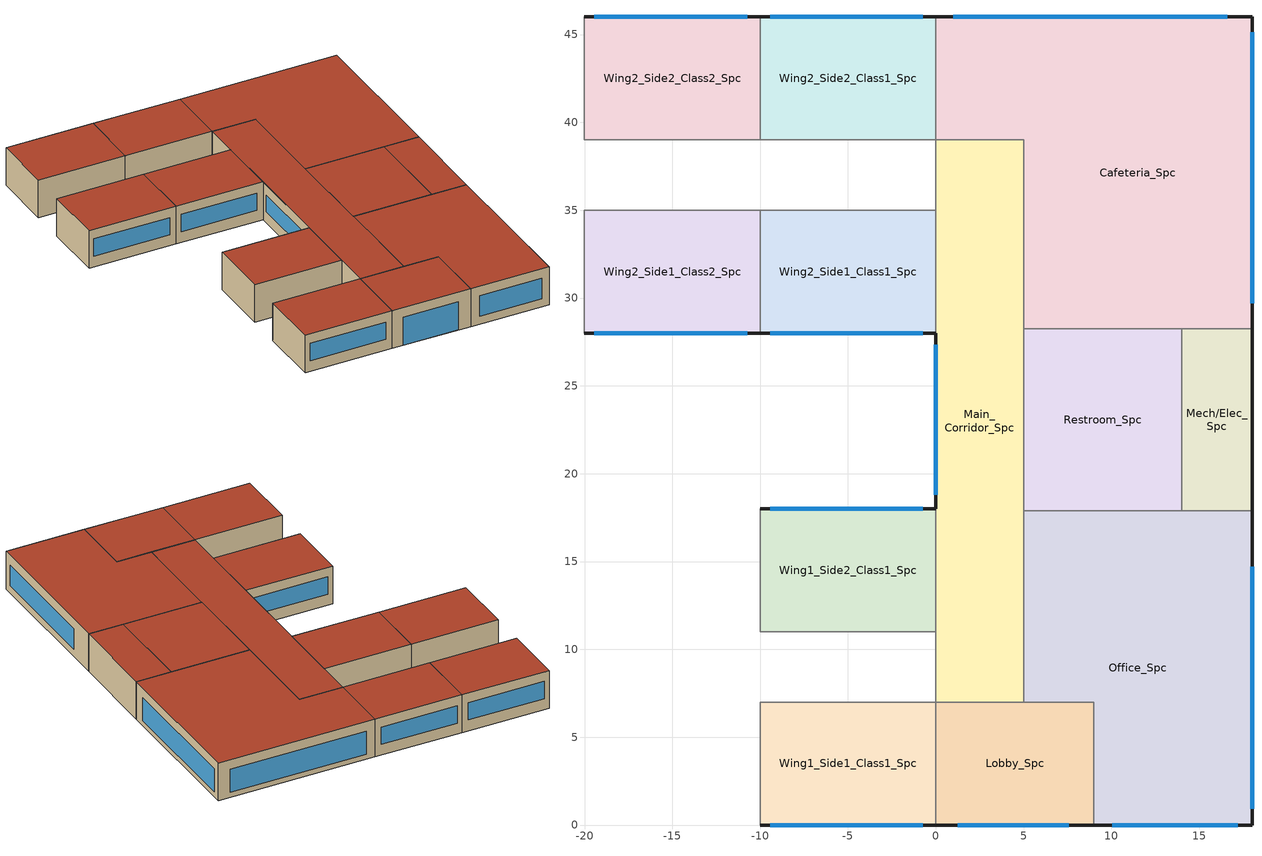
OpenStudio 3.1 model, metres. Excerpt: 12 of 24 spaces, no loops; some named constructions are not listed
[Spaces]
Cafeteria_Spc
 floor ground (OS:Surface 164 SlabOnOrBelowGradeF073): 18,46 18,28.26 5,28.26 5,39 0,39 0,46 z0
 wall outside (MetalFrameWallU055): 18,28.26 18,46 0,46 z0:4.5
 wall to Restroom_Spc (MetalFrameWallInterior): 5,28.26 14,28.26 z0:4.5
 wall to Main_Corridor_Spc (MetalFrameWallInterior): 0,39 5,39 5,28.26 z0:4.5
 wall to Wing2_Side2_Class1_Spc (MetalFrameWallInterior): 0,46 0,44 0,39 z0:4.5
 wall to Mech/Elec_Spc (MetalFrameWallInterior): 14,28.26 18,28.26 z0:4.5
 window (Base_AllCZ_FixedWindowU34): 16.6,46 0.99,46 / 18,29.69 18,45.12 z0.62:3.36
 roof outside (FlatNonresWoodFramingAndOtherRoofU034): 18,28.26 18,46 0,46 0,39 5,39 5,28.26 z4.5
Restroom_Spc
 floor ground (OS:Surface 30 SlabOnOrBelowGradeF073): 14,28.26 14,17.89 5,17.89 5,28.26 z0
 wall to Main_Corridor_Spc: 5,28.26 5,17.89 z0:4.5
 wall to Mech/Elec_Spc: 14,17.89 14,28.26 z0:4.5
 wall to Office_Spc: 5,17.89 14,17.89 z0:4.5
 roof outside (FlatNonresWoodFramingAndOtherRoofU034): 14,17.89 14,28.26 5,28.26 5,17.89 z4.5
Main_Corridor_Spc
 floor ground (OS:Surface 17 SlabOnOrBelowGradeF073): 5,39 5,7 0,7 0,39 z0
 wall outside (MetalFrameWallU055): 0,28 0,18 z0:4.5
 wall to Lobby_Spc: 0,7 5,7 z0:4.5
 wall to Wing2_Corridor_Spc (MetalFrameWallInterior): 0,39 0,35 z0:4.5
 wall to Office_Spc (MetalFrameWallInterior): 5,7 5,17.89 z0:4.5
 wall to Wing1_Corridor_Spc (MetalFrameWallInterior): 0,11 0,7 z0:4.5
 wall to Wing1_Side2_Class1_Spc (MetalFrameWallInterior): 0,18 0,11 z0:4.5
 wall to Wing2_Side1_Class1_Spc (MetalFrameWallInterior): 0,35 0,34 0,28 z0:4.5
 window (Base_AllCZ_FixedWindowU34): 0,27.33 0,18.81 z1.32:3.29
 roof outside (FlatNonresWoodFramingAndOtherRoofU034): 5,7 5,39 0,39 0,7 z4.5
Wing2_Side2_Class1_Spc
 floor ground (OS:Surface 139 SlabOnOrBelowGradeF073): 0,46 0,39 -10,39 -10,46 z0
 wall outside (MetalFrameWallU055): 0,46 -10,46 z0:4.5
 wall to Wing2_Corridor_Spc: -10,39 0,39 z0:4.5
 wall to Wing2_Side2_Class2_Spc (MetalFrameWallInterior): -10,46 -10,39 z0:4.5
 window (Base_AllCZ_FixedWindowU34): -0.73,46 -9.43,46 z1.3:3.36
 roof outside (FlatNonresWoodFramingAndOtherRoofU034): 0,39 0,46 -10,46 -10,39 z4.5
Mech/Elec_Spc
 floor ground (OS:Surface 36 SlabOnOrBelowGradeF073): 18,28.26 18,17.89 14,17.89 14,28.26 z0
 wall outside (MetalFrameWallU055): 18,17.89 18,28.26 z0:4.5
 wall to Office_Spc (MetalFrameWallInterior): 14,17.89 18,17.89 z0:4.5
 roof outside (FlatNonresWoodFramingAndOtherRoofU034): 18,17.89 18,28.26 14,28.26 14,17.89 z4.5
Lobby_Spc
 floor ground (OS:Surface 1 SlabOnOrBelowGradeF073): 9,7 9,0 0,0 0,7 z0
 wall outside (MetalFrameWallU055): 0,0 9,0 z0:4.5
 wall to Office_Spc (MetalFrameWallInterior): 9,0 9,7 5,7 z0:4.5
 wall to Wing1_Side1_Class1_Spc (MetalFrameWallInterior): 0,7 0,0 z0:4.5
 window (Base_AllCZ_FixedWindowU34): 1.26,0 7.58,0 z0:3.35
 roof outside (FlatNonresWoodFramingAndOtherRoofU034): 9,0 9,7 0,7 0,0 z4.5
Office_Spc
 floor ground (OS:Surface 8 SlabOnOrBelowGradeF073): 18,17.89 18,0 9,0 9,7 5,7 5,17.89 z0
 wall outside (MetalFrameWallU055): 9,0 18,0 18,17.89 z0:4.5
 window (Base_AllCZ_FixedWindowU34): 18,0.94 18,14.72 z0.91:3.36; 17.19,0,3.36 10.04,0,3.35 10.04,0,0.91 17.19,0,0.91
 roof outside (FlatNonresWoodFramingAndOtherRoofU034): 18,0 18,17.89 5,17.89 5,7 9,7 9,0 z4.5
Wing1_Side1_Class1_Spc
 floor ground (OS:Surface 96 SlabOnOrBelowGradeF073): 0,7 0,0 -10,0 -10,7 z0
 wall outside (MetalFrameWallU055): -10,0 0,0 z0:4.5
 wall to Wing1_Corridor_Spc: 0,7 -10,7 z0:4.5
 wall to Wing1_Side1_Class2_Spc (MetalFrameWallInterior): -10,7 -10,0 z0:4.5
 window (Base_AllCZ_FixedWindowU34): -9.43,0 -0.73,0 z1.3:3.36
 roof outside (FlatNonresWoodFramingAndOtherRoofU034): 0,0 0,7 -10,7 -10,0 z4.5
Wing1_Side2_Class1_Spc
 floor ground (OS:Surface 60 SlabOnOrBelowGradeF073): 0,18 0,11 -10,11 -10,18 z0
 wall outside (MetalFrameWallU055): 0,18 -10,18 z0:4.5
 wall to Wing1_Corridor_Spc: -10,11 0,11 z0:4.5
 wall to Wing1_Side2_Class2_Spc (MetalFrameWallInterior): -10,18 -10,11 z0:4.5
 window (Base_AllCZ_FixedWindowU34): -0.73,18 -9.43,18 z1.3:3.36
 roof outside (FlatNonresWoodFramingAndOtherRoofU034): 0,11 0,18 -10,18 -10,11 z4.5
Wing2_Side1_Class1_Spc
 floor ground (OS:Surface 102 SlabOnOrBelowGradeF073): 0,35 0,28 -10,28 -10,35 z0
 wall outside (MetalFrameWallU055): -10,28 0,28 z0:4.5
 wall to Wing2_Corridor_Spc: 0,35 -10,35 z0:4.5
 wall to Wing2_Side1_Class2_Spc (MetalFrameWallInterior): -10,35 -10,28 z0:4.5
 window (Base_AllCZ_FixedWindowU34): -9.43,28 -0.73,28 z1.3:3.36
 roof outside (FlatNonresWoodFramingAndOtherRoofU034): 0,28 0,35 -10,35 -10,28 z4.5
Wing2_Side2_Class2_Spc
 floor ground (OS:Surface 158 SlabOnOrBelowGradeF073): -10,46 -10,39 -20,39 -20,46 z0
 wall outside (MetalFrameWallU055): -10,46 -20,46 z0:4.5
 wall to Wing2_Corridor_Spc: -20,39 -10,39 z0:4.5
 wall to Wing2_Side2_Class3_Spc (MetalFrameWallInterior): -20,46 -20,39 z0:4.5
 window (Base_AllCZ_FixedWindowU34): -10.74,46 -19.44,46 z1.3:3.36
 roof outside (FlatNonresWoodFramingAndOtherRoofU034): -10,39 -10,46 -20,46 -20,39 z4.5
Wing2_Side1_Class2_Spc
 floor ground (OS:Surface 133 SlabOnOrBelowGradeF073): -10,35 -10,28 -20,28 -20,35 z0
 wall outside (MetalFrameWallU055): -20,28 -10,28 z0:4.5
 wall to Wing2_Corridor_Spc: -10,35 -20,35 z0:4.5
 wall to Wing2_Side1_Class3_Spc (MetalFrameWallInterior): -20,35 -20,28 z0:4.5
 window (Base_AllCZ_FixedWindowU34): -19.44,28 -10.74,28 z1.3:3.36
 roof outside (FlatNonresWoodFramingAndOtherRoofU034): -10,28 -10,35 -20,35 -20,28 z4.5
[Schedule:Day]
SchoolReceptacleSun: 1, 0, 0.05, 2, 0, 0.05, 3, 0, 0.05, 4, 0, 0.05, 5, 0, 0.05, 6, 0, 0.05, 7, 0, 0.05, 8, 0, 0.05, 9, 0, 0.05, 10, 0, 0.05, 11, 0, 0.05, 12, 0, 0.05, 13, 0, 0.05, 14, 0, 0.05, 15, 0, 0.05, 16, 0, 0.05, 17, 0, 0.05, 18, 0, 0.05, 19, 0, 0.05, 20, 0, 0.05, 21, 0, 0.05, 22, 0, 0.05, 23, 0, 0.05, 24, 0, 0.05
SchoolReceptacleWD: 1, 0, 0.05, 2, 0, 0.05, 3, 0, 0.05, 4, 0, 0.05, 5, 0, 0.05, 6, 0, 0.05, 7, 0, 0.05, 8, 0, 0.3, 9, 0, 0.85, 10, 0, 0.95, 11, 0, 0.95, 12, 0, 0.95, 13, 0, 0.8, 14, 0, 0.8, 15, 0, 0.8, 16, 0, 0.7, 17, 0, 0.5, 18, 0, 0.5, 19, 0, 0.35, 20, 0, 0.35, 21, 0, 0.35, 22, 0, 0.3, 23, 0, 0.05, 24, 0, 0.05
SchoolReceptacleSat; SchoolLightsSat: 1, 0, 0.05, 2, 0, 0.05, 3, 0, 0.05, 4, 0, 0.05, 5, 0, 0.05, 6, 0, 0.05, 7, 0, 0.05, 8, 0, 0.05, 9, 0, 0.15, 10, 0, 0.15, 11, 0, 0.15, 12, 0, 0.15, 13, 0, 0.15, 14, 0, 0.05, 15, 0, 0.05, 16, 0, 0.05, 17, 0, 0.05, 18, 0, 0.05, 19, 0, 0.05, 20, 0, 0.05, 21, 0, 0.05, 22, 0, 0.05, 23, 0, 0.05, 24, 0, 0.05
SchoolRefrigerationSun; SchoolRefrigerationWD; SchoolRefrigerationSat: 1, 0, 0.9, 2, 0, 0.9, 3, 0, 0.9, 4, 0, 0.9, 5, 0, 0.9, 6, 0, 0.9, 7, 0, 0.9, 8, 0, 0.9, 9, 0, 0.9, 10, 0, 0.9, 11, 0, 0.9, 12, 0, 0.9, 13, 0, 0.9, 14, 0, 0.9, 15, 0, 0.9, 16, 0, 0.9, 17, 0, 0.9, 18, 0, 0.9, 19, 0, 0.9, 20, 0, 0.9, 21, 0, 0.9, 22, 0, 0.9, 23, 0, 0.9, 24, 0, 0.9
SchoolClgSetptSun: 1, 0, 29.4444, 2, 0, 29.4444, 3, 0, 29.4444, 4, 0, 29.4444, 5, 0, 29.4444, 6, 0, 29.4444, 7, 0, 29.4444, 8, 0, 29.4444, 9, 0, 29.4444, 10, 0, 29.4444, 11, 0, 29.4444, 12, 0, 29.4444, 13, 0, 29.4444, 14, 0, 29.4444, 15, 0, 29.4444, 16, 0, 29.4444, 17, 0, 29.4444, 18, 0, 29.4444, 19, 0, 29.4444, 20, 0, 29.4444, 21, 0, 29.4444, 22, 0, 29.4444, 23, 0, 29.4444, 24, 0, 29.4444
SchoolClgSetptWD: 1, 0, 29.4444, 2, 0, 29.4444, 3, 0, 29.4444, 4, 0, 29.4444, 5, 0, 29.4444, 6, 0, 29.4444, 7, 0, 23.8889, 8, 0, 23.8889, 9, 0, 23.8889, 10, 0, 23.8889, 11, 0, 23.8889, 12, 0, 23.8889, 13, 0, 23.8889, 14, 0, 23.8889, 15, 0, 23.8889, 16, 0, 23.8889, 17, 0, 23.8889, 18, 0, 23.8889, 19, 0, 23.8889, 20, 0, 23.8889, 21, 0, 23.8889, 22, 0, 23.8889, 23, 0, 29.4444, 24, 0, 29.4444
SchoolClgSetptSat: 1, 0, 29.4444, 2, 0, 29.4444, 3, 0, 29.4444, 4, 0, 29.4444, 5, 0, 29.4444, 6, 0, 29.4444, 7, 0, 29.4444, 8, 0, 23.8889, 9, 0, 23.8889, 10, 0, 23.8889, 11, 0, 23.8889, 12, 0, 23.8889, 13, 0, 23.8889, 14, 0, 29.4444, 15, 0, 29.4444, 16, 0, 29.4444, 17, 0, 29.4444, 18, 0, 29.4444, 19, 0, 29.4444, 20, 0, 29.4444, 21, 0, 29.4444, 22, 0, 29.4444, 23, 0, 29.4444, 24, 0, 29.4444
SchoolHtgSetptSun: 1, 0, 15.5556, 2, 0, 15.5556, 3, 0, 15.5556, 4, 0, 15.5556, 5, 0, 15.5556, 6, 0, 15.5556, 7, 0, 15.5556, 8, 0, 15.5556, 9, 0, 15.5556, 10, 0, 15.5556, 11, 0, 15.5556, 12, 0, 15.5556, 13, 0, 15.5556, 14, 0, 15.5556, 15, 0, 15.5556, 16, 0, 15.5556, 17, 0, 15.5556, 18, 0, 15.5556, 19, 0, 15.5556, 20, 0, 15.5556, 21, 0, 15.5556, 22, 0, 15.5556, 23, 0, 15.5556, 24, 0, 15.5556
SchoolHtgSetptWD: 1, 0, 15.5556, 2, 0, 15.5556, 3, 0, 15.5556, 4, 0, 15.5556, 5, 0, 15.5556, 6, 0, 15.5556, 7, 0, 21.1111, 8, 0, 21.1111, 9, 0, 21.1111, 10, 0, 21.1111, 11, 0, 21.1111, 12, 0, 21.1111, 13, 0, 21.1111, 14, 0, 21.1111, 15, 0, 21.1111, 16, 0, 21.1111, 17, 0, 21.1111, 18, 0, 21.1111, 19, 0, 21.1111, 20, 0, 21.1111, 21, 0, 21.1111, 22, 0, 21.1111, 23, 0, 15.5556, 24, 0, 15.5556
SchoolHtgSetptSat: 1, 0, 15.5556, 2, 0, 15.5556, 3, 0, 15.5556, 4, 0, 15.5556, 5, 0, 15.5556, 6, 0, 15.5556, 7, 0, 15.5556, 8, 0, 21.1111, 9, 0, 21.1111, 10, 0, 21.1111, 11, 0, 21.1111, 12, 0, 21.1111, 13, 0, 21.1111, 14, 0, 15.5556, 15, 0, 15.5556, 16, 0, 15.5556, 17, 0, 15.5556, 18, 0, 15.5556, 19, 0, 15.5556, 20, 0, 15.5556, 21, 0, 15.5556, 22, 0, 15.5556, 23, 0, 15.5556, 24, 0, 15.5556
